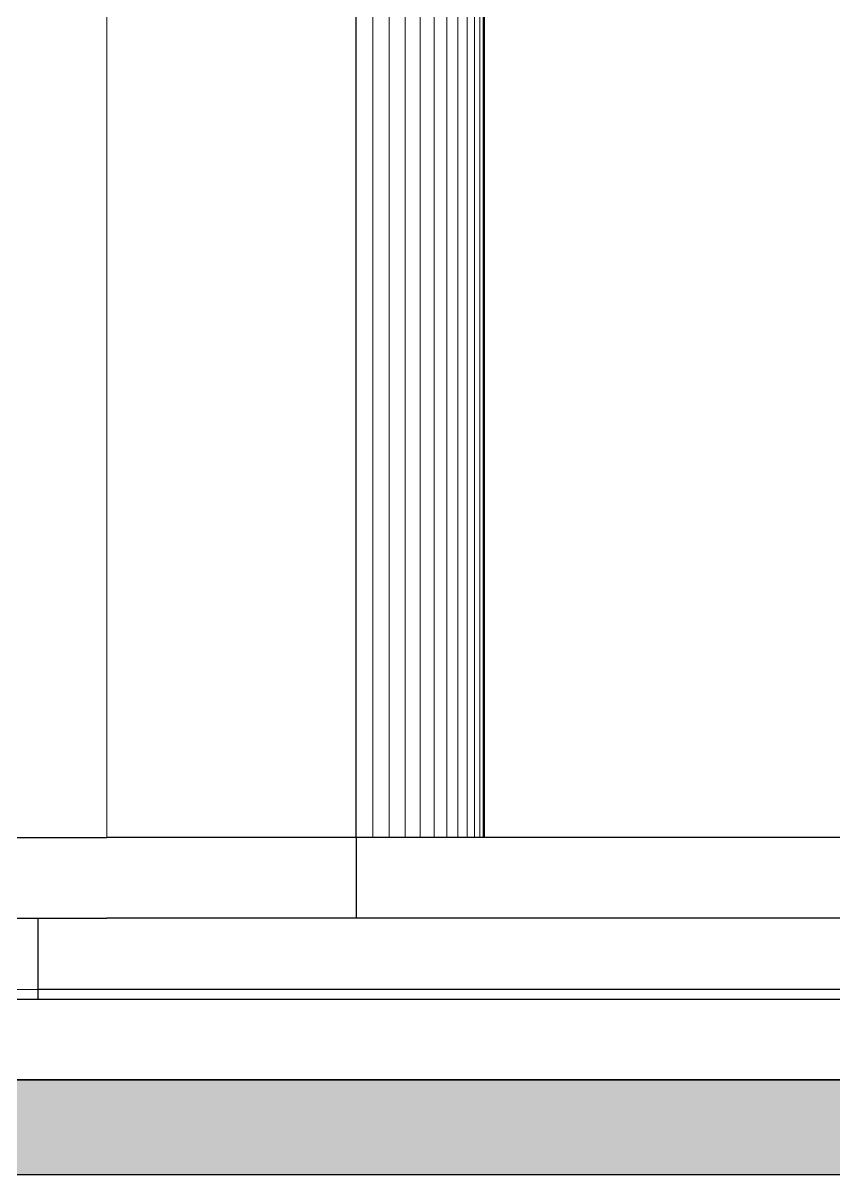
# Model space of a CAD drawing. Header units: metres. Extents: x 294 to 1101, y -498 to -355.
# Drawn here: x 493.584 to 495.289, y -471.67 to -469.248 of the extents above; entities that cross this region are included whole.
import ezdxf

# ---------------------------------------------------------------- set-up
doc = ezdxf.new("R2010")
doc.units = ezdxf.units.M
doc.linetypes.add('DASHDOT2', pattern=[0.5, 0.25, -0.125, 0, -0.125])
for name, color, linetype, lineweight in [('19-JARDINERIA', 80, 'Continuous', 0), ('roof', 16, 'DASHDOT2', 18), ('wall', 7, 'Continuous', 25)]:
    doc.layers.add(name, color=color, linetype=linetype, lineweight=lineweight)

msp = doc.modelspace()

# ---------------------------------------------------------------- hatches: boundary and pattern name
at = {"layer": 'wall'}
h = msp.add_hatch(color=256, dxfattribs=at)
h.dxf.hatch_style = 1
h.paths.add_polyline_path([(500.0686, -471.47), (500.0517, -471.47), (500.0217, -471.47), (499.9508, -471.47), (499.45, -471.47), (498.4315, -471.47), (498.179, -471.47), (497.2381, -471.47), (497.2332, -471.47), (493.2196, -471.47), (492.7923, -471.47), (492.5041, -471.47), (492.503, -471.47), (492.5019, -471.47), (492.5008, -471.47), (492.4997, -471.47), (492.4986, -471.47), (492.4976, -471.47), (492.4966, -471.47), (492.4956, -471.47), (492.4946, -471.47), (492.4937, -471.47), (492.4928, -471.47), (492.492, -471.47), (492.4912, -471.47), (492.4905, -471.47), (492.4898, -471.47), (492.4892, -471.47), (492.4886, -471.47), (492.4881, -471.47), (492.4877, -471.47), (492.4873, -471.47), (492.487, -471.47), (492.4868, -471.47), (492.4866, -471.47), (492.4865, -471.47), (492.4865, -471.47), (492.3648, -471.47), (492.3328, -471.47), (492.3063, -471.47), (492.3032, -471.47), (492.3, -471.47), (492.0318, -471.47), (489.8948, -471.47), (486.2948, -471.47), (484.7374, -471.47), (484.7374, -471.67), (500.0686, -471.67)])

# ---------------------------------------------------------------- linework, layer by layer
for p, q in [((494.2844, -470.96), (494.2844, -464.5075)), ((494.5542, -467.62), (494.5542, -470.96)), ((493.5023, -470.96), (493.7607, -470.96)), ((494.2844, -470.96), (493.7607, -470.96)), ((494.2844, -470.96), (494.2844, -471.11)), ((494.3196, -470.96), (494.2844, -470.96)), ((494.3542, -470.96), (494.3196, -470.96)), ((494.3877, -470.96), (494.3542, -470.96)), ((494.4193, -470.96), (494.3877, -470.96)), ((494.4486, -470.96), (494.4193, -470.96)), ((494.4752, -470.96), (494.4486, -470.96)), ((494.4984, -470.96), (494.4752, -470.96)), ((494.518, -470.96), (494.4984, -470.96)), ((494.5336, -470.96), (494.518, -470.96)), ((494.545, -470.96), (494.5336, -470.96)), ((494.5519, -470.96), (494.545, -470.96)), ((494.5542, -470.96), (494.5519, -470.96)), ((495.4381, -470.96), (494.5542, -470.96)), ((495.4381, -470.96), (494.5542, -470.96)), ((494.2844, -471.11), (494.2844, -471.13)), ((493.5023, -471.13), (493.616, -471.13)), ((493.616, -471.28), (493.616, -471.13)), ((493.616, -471.13), (493.7607, -471.13)), ((494.2844, -471.13), (493.7607, -471.13)), ((495.4381, -471.13), (494.2844, -471.13)), ((493.616, -471.3), (493.616, -471.28)), ((499.4852, -471.28), (493.616, -471.28)), ((491.5923, -471.3), (493.616, -471.3)), ((493.616, -471.3), (499.4852, -471.3)), ((506.3764, -471.47), (486.2948, -471.47)), ((506.3764, -471.47), (489.8948, -471.47)), ((500.0686, -471.47), (491.5923, -471.47)), ((492.7923, -471.47), (494.2398, -471.47)), ((493.2196, -471.47), (499.45, -471.47)), ((493.2923, -471.47), (493.7792, -471.47)), ((493.3196, -471.47), (499.35, -471.47)), ((493.4196, -471.47), (499.25, -471.47)), ((493.491, -471.47), (493.6998, -471.47)), ((493.5483, -471.47), (493.6459, -471.47)), ((493.5525, -471.47), (493.699, -471.47)), ((493.6459, -471.47), (493.7543, -471.47)), ((493.699, -471.47), (493.8538, -471.47)), ((493.6998, -471.47), (493.917, -471.47)), ((493.7197, -471.47), (493.7218, -471.47)), ((493.7218, -471.47), (493.7261, -471.47)), ((493.7261, -471.47), (493.7428, -471.47)), ((493.7428, -471.47), (493.7667, -471.47)), ((493.7543, -471.47), (493.8733, -471.47)), ((493.7667, -471.47), (493.7697, -471.47)), ((493.7697, -471.47), (493.8066, -471.47)), ((493.7792, -471.47), (493.7985, -471.47)), ((493.7797, -471.47), (493.7818, -471.47)), ((493.7818, -471.47), (493.786, -471.47)), ((493.786, -471.47), (493.8023, -471.47)), ((493.7985, -471.47), (493.8177, -471.47)), ((493.8023, -471.47), (493.8256, -471.47)), ((493.8066, -471.47), (493.8534, -471.47)), ((493.8097, -471.47), (493.8117, -471.47)), ((493.8117, -471.47), (493.8159, -471.47)), ((493.8159, -471.47), (493.832, -471.47)), ((493.8177, -471.47), (493.8368, -471.47)), ((493.8256, -471.47), (493.8285, -471.47)), ((493.8285, -471.47), (493.8646, -471.47)), ((493.832, -471.47), (493.8551, -471.47)), ((493.8368, -471.47), (493.8557, -471.47)), ((493.8534, -471.47), (493.8785, -471.47)), ((493.8538, -471.47), (493.9604, -471.47)), ((493.8551, -471.47), (493.858, -471.47)), ((493.8557, -471.47), (493.8742, -471.47)), ((493.858, -471.47), (493.8936, -471.47)), ((493.8646, -471.47), (493.9103, -471.47)), ((493.87, -471.47), (494.09, -471.47)), ((493.87, -471.47), (494.09, -471.47)), ((493.87, -471.47), (494.574, -471.47)), ((493.87, -471.47), (494.574, -471.47)), ((493.8733, -471.47), (494.0022, -471.47)), ((493.8742, -471.47), (493.8923, -471.47)), ((493.8785, -471.47), (493.9099, -471.47)), ((493.8923, -471.47), (493.91, -471.47)), ((493.8936, -471.47), (493.9388, -471.47)), ((493.9099, -471.47), (493.976, -471.47)), ((493.91, -471.47), (493.9271, -471.47)), ((493.9103, -471.47), (493.9349, -471.47)), ((493.917, -471.47), (494.1419, -471.47)), ((493.9271, -471.47), (493.9436, -471.47)), ((493.9349, -471.47), (493.9656, -471.47)), ((493.9388, -471.47), (493.9631, -471.47)), ((493.9436, -471.47), (493.9595, -471.47)), ((493.9457, -471.47), (493.9458, -471.47)), ((493.9458, -471.47), (493.9461, -471.47)), ((493.9461, -471.47), (493.9466, -471.47)), ((493.9466, -471.47), (493.9474, -471.47)), ((493.9474, -471.47), (493.9483, -471.47)), ((493.9483, -471.47), (493.9494, -471.47)), ((493.9494, -471.47), (493.9507, -471.47)), ((493.9507, -471.47), (493.9522, -471.47)), ((493.9522, -471.47), (493.9539, -471.47)), ((493.9539, -471.47), (493.9558, -471.47)), ((493.9558, -471.47), (493.9578, -471.47)), ((493.9578, -471.47), (493.96, -471.47)), ((493.9595, -471.47), (493.9604, -471.47)), ((493.9595, -471.47), (493.9745, -471.47)), ((493.96, -471.47), (493.9623, -471.47)), ((493.9604, -471.47), (495.8148, -471.47)), ((493.9604, -471.47), (494.0166, -471.47)), ((493.9623, -471.47), (493.9648, -471.47)), ((493.9631, -471.47), (493.9934, -471.47)), ((493.9648, -471.47), (493.9675, -471.47)), ((493.9656, -471.47), (494.0301, -471.47)), ((493.9675, -471.47), (493.9702, -471.47)), ((493.9702, -471.47), (493.9731, -471.47)), ((493.9731, -471.47), (493.976, -471.47)), ((493.9745, -471.47), (493.9888, -471.47)), ((493.976, -471.47), (493.9791, -471.47)), ((493.976, -471.47), (494.0513, -471.47)), ((493.9791, -471.47), (493.9822, -471.47)), ((493.9822, -471.47), (493.9854, -471.47)), ((493.9854, -471.47), (493.9886, -471.47)), ((493.9886, -471.47), (493.9919, -471.47)), ((493.9888, -471.47), (494.0022, -471.47)), ((493.9919, -471.47), (493.9952, -471.47)), ((493.9934, -471.47), (494.0572, -471.47)), ((493.9952, -471.47), (493.9985, -471.47)), ((493.9985, -471.47), (494.5124, -471.47)), ((493.9985, -471.47), (494.5124, -471.47)), ((494.0022, -471.47), (494.1321, -471.47)), ((494.0166, -471.47), (494.1868, -471.47)), ((494.0301, -471.47), (494.1037, -471.47)), ((494.0572, -471.47), (494.1299, -471.47)), ((494.09, -471.47), (494.574, -471.47)), ((494.09, -471.47), (494.574, -471.47)), ((494.1016, -471.47), (494.1017, -471.47)), ((494.1016, -471.47), (494.1017, -471.47)), ((494.1017, -471.47), (494.1018, -471.47)), ((494.1017, -471.47), (494.1018, -471.47)), ((494.1018, -471.47), (494.1021, -471.47)), ((494.1018, -471.47), (494.1021, -471.47)), ((494.1021, -471.47), (494.1025, -471.47)), ((494.1021, -471.47), (494.1025, -471.47)), ((494.1025, -471.47), (494.1031, -471.47)), ((494.1025, -471.47), (494.1031, -471.47)), ((494.1031, -471.47), (494.1037, -471.47)), ((494.1031, -471.47), (494.1037, -471.47)), ((494.1037, -471.47), (494.1045, -471.47)), ((494.1037, -471.47), (494.1045, -471.47)), ((494.1045, -471.47), (494.1053, -471.47)), ((494.1045, -471.47), (494.1053, -471.47)), ((494.1053, -471.47), (494.1063, -471.47)), ((494.1053, -471.47), (494.1063, -471.47)), ((494.1063, -471.47), (494.1074, -471.47)), ((494.1063, -471.47), (494.1074, -471.47)), ((494.1074, -471.47), (494.1086, -471.47)), ((494.1074, -471.47), (494.1086, -471.47)), ((494.1086, -471.47), (494.1098, -471.47)), ((494.1086, -471.47), (494.1098, -471.47)), ((494.1098, -471.47), (494.1112, -471.47)), ((494.1098, -471.47), (494.1112, -471.47)), ((494.1112, -471.47), (494.1126, -471.47)), ((494.1112, -471.47), (494.1126, -471.47)), ((494.1126, -471.47), (494.5689, -471.47)), ((494.1126, -471.47), (494.5689, -471.47)), ((494.1321, -471.47), (494.2699, -471.47)), ((494.1419, -471.47), (494.5473, -471.47)), ((494.1868, -471.47), (494.3639, -471.47)), ((494.2306, -471.47), (494.2306, -471.47)), ((494.2306, -471.47), (494.2308, -471.47)), ((494.2306, -471.47), (494.2306, -471.47)), ((494.2306, -471.47), (494.2308, -471.47)), ((494.2308, -471.47), (494.2311, -471.47)), ((494.2308, -471.47), (494.2311, -471.47)), ((494.2311, -471.47), (494.2315, -471.47)), ((494.2311, -471.47), (494.2315, -471.47)), ((494.2315, -471.47), (494.232, -471.47)), ((494.2315, -471.47), (494.232, -471.47)), ((494.232, -471.47), (494.2327, -471.47)), ((494.232, -471.47), (494.2327, -471.47)), ((494.2327, -471.47), (494.2334, -471.47)), ((494.2327, -471.47), (494.2334, -471.47)), ((494.2334, -471.47), (494.2343, -471.47)), ((494.2334, -471.47), (494.2343, -471.47)), ((494.2343, -471.47), (494.2353, -471.47)), ((494.2343, -471.47), (494.2353, -471.47)), ((494.2353, -471.47), (494.2363, -471.47)), ((494.2353, -471.47), (494.2363, -471.47)), ((494.2363, -471.47), (494.2375, -471.47)), ((494.2363, -471.47), (494.2375, -471.47)), ((494.2375, -471.47), (494.2388, -471.47)), ((494.2375, -471.47), (494.2388, -471.47)), ((494.2378, -471.47), (494.5414, -471.47)), ((494.2378, -471.47), (494.5414, -471.47)), ((494.2388, -471.47), (494.2401, -471.47)), ((494.2388, -471.47), (494.2401, -471.47)), ((494.2398, -471.47), (494.4856, -471.47)), ((494.2401, -471.47), (494.2416, -471.47)), ((494.2401, -471.47), (494.2416, -471.47)), ((494.2699, -471.47), (494.4152, -471.47)), ((494.2907, -471.47), (494.4463, -471.47)), ((494.2907, -471.47), (494.5272, -471.47)), ((494.2907, -471.47), (494.4463, -471.47)), ((494.2907, -471.47), (494.5272, -471.47)), ((494.3218, -471.47), (494.5583, -471.47)), ((494.3218, -471.47), (494.5583, -471.47)), ((494.3226, -471.47), (494.3228, -471.47)), ((494.3226, -471.47), (494.3228, -471.47)), ((494.3228, -471.47), (494.3232, -471.47)), ((494.3228, -471.47), (494.3232, -471.47)), ((494.3232, -471.47), (494.3238, -471.47)), ((494.3232, -471.47), (494.3238, -471.47)), ((494.3238, -471.47), (494.3246, -471.47)), ((494.3238, -471.47), (494.3246, -471.47)), ((494.3246, -471.47), (494.3257, -471.47)), ((494.3246, -471.47), (494.3257, -471.47)), ((494.3257, -471.47), (494.3269, -471.47)), ((494.3257, -471.47), (494.3269, -471.47)), ((494.3269, -471.47), (494.3283, -471.47)), ((494.3269, -471.47), (494.3283, -471.47)), ((494.3277, -471.47), (494.3293, -471.47)), ((494.3283, -471.47), (494.3299, -471.47)), ((494.3283, -471.47), (494.3299, -471.47)), ((494.3293, -471.47), (494.3326, -471.47)), ((494.3299, -471.47), (494.3317, -471.47)), ((494.3299, -471.47), (494.3317, -471.47)), ((494.3317, -471.47), (494.3336, -471.47)), ((494.3317, -471.47), (494.3336, -471.47)), ((494.3326, -471.47), (494.3455, -471.47)), ((494.3336, -471.47), (494.3357, -471.47)), ((494.3336, -471.47), (494.3357, -471.47)), ((494.3357, -471.47), (494.338, -471.47)), ((494.3357, -471.47), (494.338, -471.47)), ((494.338, -471.47), (494.7014, -471.47)), ((494.338, -471.47), (494.7014, -471.47)), ((494.3455, -471.47), (494.3638, -471.47)), ((494.3638, -471.47), (494.3661, -471.47)), ((494.3639, -471.47), (494.5473, -471.47)), ((494.3661, -471.47), (494.3944, -471.47)), ((494.3841, -471.47), (494.6205, -471.47)), ((494.3841, -471.47), (494.6205, -471.47)), ((494.3944, -471.47), (494.4303, -471.47)), ((494.4027, -471.47), (494.4836, -471.47)), ((494.4027, -471.47), (494.4836, -471.47)), ((494.4152, -471.47), (494.5673, -471.47)), ((494.4303, -471.47), (494.4496, -471.47)), ((494.4472, -471.47), (494.5613, -471.47)), ((494.4496, -471.47), (494.4737, -471.47)), ((494.4737, -471.47), (494.5244, -471.47)), ((494.4807, -471.47), (494.5048, -471.47)), ((494.4836, -471.47), (494.8259, -471.47)), ((494.4836, -471.47), (494.8259, -471.47)), ((494.486, -471.47), (494.4862, -471.47)), ((494.486, -471.47), (494.4862, -471.47)), ((494.4862, -471.47), (494.4868, -471.47)), ((494.4862, -471.47), (494.4868, -471.47)), ((494.4868, -471.47), (494.4879, -471.47)), ((494.4868, -471.47), (494.4879, -471.47)), ((494.4879, -471.47), (494.4893, -471.47)), ((494.4879, -471.47), (494.4893, -471.47)), ((494.4893, -471.47), (494.4911, -471.47)), ((494.4893, -471.47), (494.4911, -471.47)), ((494.4911, -471.47), (494.4932, -471.47)), ((494.4911, -471.47), (494.4932, -471.47)), ((494.4932, -471.47), (494.4958, -471.47)), ((494.4932, -471.47), (494.4958, -471.47)), ((494.4958, -471.47), (494.4987, -471.47)), ((494.4958, -471.47), (494.4987, -471.47)), ((494.4987, -471.47), (494.502, -471.47)), ((494.4987, -471.47), (494.502, -471.47)), ((494.502, -471.47), (494.5056, -471.47)), ((494.502, -471.47), (494.5056, -471.47)), ((494.5048, -471.47), (494.5277, -471.47)), ((494.5056, -471.47), (494.5095, -471.47)), ((494.5056, -471.47), (494.5095, -471.47)), ((494.5095, -471.47), (494.5137, -471.47)), ((494.5095, -471.47), (494.5137, -471.47)), ((494.5124, -471.47), (494.5135, -471.47)), ((494.5135, -471.47), (494.5146, -471.47)), ((494.5137, -471.47), (494.5182, -471.47)), ((494.5137, -471.47), (494.5182, -471.47)), ((494.5146, -471.47), (494.5157, -471.47)), ((494.5147, -471.47), (494.7139, -471.47)), ((494.5147, -471.47), (494.7139, -471.47)), ((494.5157, -471.47), (494.5168, -471.47)), ((494.5168, -471.47), (494.5179, -471.47)), ((494.5179, -471.47), (494.5189, -471.47)), ((494.5182, -471.47), (494.5229, -471.47)), ((494.5182, -471.47), (494.5229, -471.47)), ((494.5189, -471.47), (494.5199, -471.47)), ((494.5199, -471.47), (494.5209, -471.47)), ((494.5209, -471.47), (494.5219, -471.47)), ((494.5219, -471.47), (494.5228, -471.47)), ((494.5228, -471.47), (494.5237, -471.47)), ((494.5229, -471.47), (494.5279, -471.47)), ((494.5229, -471.47), (494.5279, -471.47)), ((494.5237, -471.47), (494.5245, -471.47)), ((494.5244, -471.47), (494.5613, -471.47)), ((494.5245, -471.47), (494.5253, -471.47)), ((494.5253, -471.47), (494.526, -471.47)), ((494.526, -471.47), (494.5267, -471.47)), ((494.5267, -471.47), (494.5273, -471.47)), ((494.5273, -471.47), (494.5279, -471.47)), ((494.5277, -471.47), (494.5494, -471.47)), ((494.5279, -471.47), (494.5331, -471.47)), ((494.5279, -471.47), (494.5284, -471.47)), ((494.5279, -471.47), (494.5331, -471.47)), ((494.5284, -471.47), (494.5288, -471.47)), ((494.5288, -471.47), (494.5292, -471.47)), ((494.5292, -471.47), (494.5295, -471.47)), ((494.5295, -471.47), (494.5297, -471.47)), ((494.5297, -471.47), (494.5299, -471.47)), ((494.5299, -471.47), (494.53, -471.47)), ((494.53, -471.47), (494.5301, -471.47)), ((494.53, -471.47), (494.53, -471.47)), ((494.5301, -471.47), (494.5304, -471.47)), ((494.5304, -471.47), (494.5308, -471.47)), ((494.5308, -471.47), (494.5315, -471.47)), ((494.5315, -471.47), (494.5323, -471.47)), ((494.5323, -471.47), (494.5332, -471.47)), ((494.5331, -471.47), (494.5384, -471.47)), ((494.5331, -471.47), (494.5384, -471.47)), ((494.5332, -471.47), (494.5344, -471.47)), ((494.5344, -471.47), (494.5357, -471.47)), ((494.5357, -471.47), (494.5371, -471.47)), ((494.5371, -471.47), (494.5387, -471.47)), ((494.5384, -471.47), (494.544, -471.47)), ((494.5384, -471.47), (494.544, -471.47)), ((494.5387, -471.47), (494.5405, -471.47)), ((494.5405, -471.47), (494.5423, -471.47)), ((494.5423, -471.47), (494.5444, -471.47)), ((494.544, -471.47), (494.5496, -471.47)), ((494.544, -471.47), (494.5496, -471.47)), ((494.5444, -471.47), (494.5465, -471.47)), ((494.5465, -471.47), (494.5487, -471.47)), ((494.5473, -471.47), (494.7309, -471.47)), ((494.5487, -471.47), (494.5511, -471.47)), ((494.5494, -471.47), (494.5697, -471.47)), ((494.5496, -471.47), (494.5554, -471.47)), ((494.5496, -471.47), (494.5554, -471.47)), ((494.5511, -471.47), (494.5535, -471.47)), ((494.5535, -471.47), (494.556, -471.47)), ((494.5554, -471.47), (494.5613, -471.47)), ((494.5554, -471.47), (494.5613, -471.47)), ((494.556, -471.47), (494.5586, -471.47)), ((494.5586, -471.47), (494.5613, -471.47)), ((494.5613, -471.47), (494.5672, -471.47)), ((494.5613, -471.47), (494.5624, -471.47)), ((494.5613, -471.47), (494.5672, -471.47)), ((494.5613, -471.47), (494.5822, -471.47)), ((494.5613, -471.47), (494.5649, -471.47)), ((494.5624, -471.47), (494.5634, -471.47)), ((494.5634, -471.47), (494.5644, -471.47)), ((494.5644, -471.47), (494.5654, -471.47)), ((494.5654, -471.47), (494.5664, -471.47)), ((494.5664, -471.47), (494.5673, -471.47)), ((494.5672, -471.47), (494.5732, -471.47)), ((494.5672, -471.47), (494.5732, -471.47)), ((494.5673, -471.47), (494.5682, -471.47)), ((494.5673, -471.47), (494.7258, -471.47)), ((494.5682, -471.47), (494.569, -471.47)), ((494.5689, -471.47), (494.5704, -471.47)), ((494.5689, -471.47), (494.5704, -471.47)), ((494.569, -471.47), (494.5698, -471.47)), ((494.5697, -471.47), (494.5885, -471.47)), ((494.5698, -471.47), (494.5705, -471.47)), ((494.5704, -471.47), (494.572, -471.47)), ((494.5704, -471.47), (494.572, -471.47)), ((494.5705, -471.47), (494.5711, -471.47)), ((494.5711, -471.47), (494.5717, -471.47)), ((494.5717, -471.47), (494.5723, -471.47)), ((494.572, -471.47), (494.5737, -471.47)), ((494.572, -471.47), (494.5735, -471.47)), ((494.572, -471.47), (494.5737, -471.47)), ((494.572, -471.47), (494.5735, -471.47)), ((494.5723, -471.47), (494.5727, -471.47)), ((494.5727, -471.47), (494.5731, -471.47)), ((494.5731, -471.47), (494.5734, -471.47)), ((494.5732, -471.47), (494.574, -471.47)), ((494.5732, -471.47), (494.574, -471.47)), ((494.5732, -471.47), (494.574, -471.47)), ((494.5732, -471.47), (494.574, -471.47)), ((494.5734, -471.47), (494.5737, -471.47)), ((494.5735, -471.47), (494.5751, -471.47)), ((494.5735, -471.47), (494.5751, -471.47)), ((494.5737, -471.47), (494.5739, -471.47)), ((494.5737, -471.47), (494.5754, -471.47)), ((494.5737, -471.47), (494.5754, -471.47)), ((494.5739, -471.47), (494.574, -471.47)), ((494.574, -471.47), (494.574, -471.47)), ((494.5751, -471.47), (494.5767, -471.47)), ((494.5751, -471.47), (494.5767, -471.47)), ((494.5754, -471.47), (494.5771, -471.47)), ((494.5754, -471.47), (494.5771, -471.47)), ((494.5767, -471.47), (494.5785, -471.47)), ((494.5767, -471.47), (494.5785, -471.47)), ((494.5771, -471.47), (494.579, -471.47)), ((494.5771, -471.47), (494.579, -471.47)), ((494.5785, -471.47), (494.5802, -471.47)), ((494.5785, -471.47), (494.5802, -471.47)), ((494.579, -471.47), (494.5808, -471.47)), ((494.579, -471.47), (494.5808, -471.47)), ((494.5802, -471.47), (494.582, -471.47)), ((494.5802, -471.47), (494.582, -471.47)), ((494.5808, -471.47), (494.5827, -471.47)), ((494.5808, -471.47), (494.5827, -471.47)), ((494.582, -471.47), (494.5839, -471.47)), ((494.582, -471.47), (494.5839, -471.47)), ((494.5822, -471.47), (494.6851, -471.47)), ((494.5827, -471.47), (494.5846, -471.47)), ((494.5827, -471.47), (494.5846, -471.47)), ((494.5839, -471.47), (494.5858, -471.47)), ((494.5839, -471.47), (494.5858, -471.47)), ((494.5846, -471.47), (494.5865, -471.47)), ((494.5846, -471.47), (494.5865, -471.47)), ((494.5848, -471.47), (494.9388, -471.47)), ((494.5848, -471.47), (494.9388, -471.47)), ((494.5858, -471.47), (494.5877, -471.47)), ((494.5858, -471.47), (494.5877, -471.47)), ((494.5865, -471.47), (494.5885, -471.47)), ((494.5865, -471.47), (494.5885, -471.47)), ((494.5877, -471.47), (494.5896, -471.47)), ((494.5877, -471.47), (494.5896, -471.47)), ((494.5885, -471.47), (494.6058, -471.47)), ((494.5885, -471.47), (494.5904, -471.47)), ((494.5885, -471.47), (494.5904, -471.47)), ((494.5896, -471.47), (494.5915, -471.47)), ((494.5896, -471.47), (494.5915, -471.47)), ((494.5904, -471.47), (494.5923, -471.47)), ((494.5904, -471.47), (494.5923, -471.47)), ((494.5915, -471.47), (494.5935, -471.47)), ((494.5915, -471.47), (494.5935, -471.47)), ((494.5923, -471.47), (494.5942, -471.47)), ((494.5923, -471.47), (494.5942, -471.47)), ((494.5935, -471.47), (494.5954, -471.47)), ((494.5935, -471.47), (494.5954, -471.47)), ((494.5942, -471.47), (494.5961, -471.47)), ((494.5942, -471.47), (494.5961, -471.47)), ((494.5954, -471.47), (494.5973, -471.47)), ((494.5954, -471.47), (494.5973, -471.47)), ((494.5961, -471.47), (494.598, -471.47)), ((494.5961, -471.47), (494.598, -471.47)), ((494.5973, -471.47), (494.5992, -471.47)), ((494.5973, -471.47), (494.5992, -471.47)), ((494.598, -471.47), (494.5998, -471.47)), ((494.598, -471.47), (494.5998, -471.47)), ((494.5992, -471.47), (494.6011, -471.47)), ((494.5992, -471.47), (494.6011, -471.47)), ((494.5998, -471.47), (494.6016, -471.47)), ((494.5998, -471.47), (494.6016, -471.47)), ((494.6011, -471.47), (494.6029, -471.47)), ((494.6011, -471.47), (494.6029, -471.47)), ((494.6016, -471.47), (494.6033, -471.47)), ((494.6016, -471.47), (494.6033, -471.47)), ((494.6029, -471.47), (494.6047, -471.47)), ((494.6029, -471.47), (494.6047, -471.47)), ((494.6033, -471.47), (494.605, -471.47)), ((494.6033, -471.47), (494.605, -471.47)), ((494.6047, -471.47), (494.6064, -471.47)), ((494.6047, -471.47), (494.6064, -471.47)), ((494.605, -471.47), (494.6066, -471.47)), ((494.605, -471.47), (494.6066, -471.47)), ((494.6058, -471.47), (494.6216, -471.47)), ((494.6064, -471.47), (494.6081, -471.47)), ((494.6064, -471.47), (494.6081, -471.47)), ((494.6066, -471.47), (494.6082, -471.47)), ((494.6066, -471.47), (494.6082, -471.47)), ((494.6081, -471.47), (494.6097, -471.47)), ((494.6081, -471.47), (494.6097, -471.47)), ((494.6082, -471.47), (494.6096, -471.47)), ((494.6082, -471.47), (494.6096, -471.47)), ((494.6096, -471.47), (494.611, -471.47)), ((494.6096, -471.47), (494.611, -471.47)), ((494.6097, -471.47), (494.6112, -471.47)), ((494.6097, -471.47), (494.6112, -471.47)), ((494.611, -471.47), (494.6123, -471.47)), ((494.611, -471.47), (494.6123, -471.47)), ((494.6112, -471.47), (494.6127, -471.47)), ((494.6112, -471.47), (494.6127, -471.47)), ((494.6123, -471.47), (494.9688, -471.47)), ((494.6123, -471.47), (494.9688, -471.47)), ((494.6127, -471.47), (494.6141, -471.47)), ((494.6127, -471.47), (494.6141, -471.47)), ((494.6141, -471.47), (494.6154, -471.47)), ((494.6141, -471.47), (494.6154, -471.47)), ((494.6216, -471.47), (494.6357, -471.47)), ((494.6357, -471.47), (494.6481, -471.47)), ((494.6481, -471.47), (494.9193, -471.47)), ((494.6827, -471.47), (494.702, -471.47)), ((494.6827, -471.47), (494.702, -471.47)), ((494.702, -471.47), (494.7064, -471.47)), ((494.702, -471.47), (494.7064, -471.47)), ((494.7064, -471.47), (494.711, -471.47)), ((494.7064, -471.47), (494.711, -471.47)), ((494.711, -471.47), (494.7159, -471.47)), ((494.711, -471.47), (494.7159, -471.47)), ((494.7159, -471.47), (494.7209, -471.47)), ((494.7159, -471.47), (494.7209, -471.47)), ((494.7209, -471.47), (494.7262, -471.47)), ((494.7209, -471.47), (494.7262, -471.47)), ((494.7262, -471.47), (494.7317, -471.47)), ((494.7262, -471.47), (494.7317, -471.47)), ((494.7263, -471.47), (494.7331, -471.47)), ((494.7263, -471.47), (494.7331, -471.47)), ((494.7309, -471.47), (494.9193, -471.47)), ((494.7317, -471.47), (494.7373, -471.47)), ((494.7317, -471.47), (494.7373, -471.47)), ((494.7331, -471.47), (494.7352, -471.47)), ((494.7331, -471.47), (494.7352, -471.47)), ((494.7349, -471.47), (494.763, -471.47)), ((494.7352, -471.47), (494.7373, -471.47)), ((494.7352, -471.47), (494.7373, -471.47)), ((494.7373, -471.47), (494.7396, -471.47)), ((494.7373, -471.47), (494.743, -471.47)), ((494.7373, -471.47), (494.7396, -471.47)), ((494.7373, -471.47), (494.743, -471.47)), ((494.7396, -471.47), (494.742, -471.47)), ((494.7396, -471.47), (494.742, -471.47)), ((494.742, -471.47), (494.7444, -471.47)), ((494.742, -471.47), (494.7444, -471.47)), ((494.743, -471.47), (494.7488, -471.47)), ((494.743, -471.47), (494.7488, -471.47)), ((494.7444, -471.47), (494.7469, -471.47)), ((494.7444, -471.47), (494.7469, -471.47)), ((494.7469, -471.47), (494.7495, -471.47)), ((494.7469, -471.47), (494.7495, -471.47)), ((494.7488, -471.47), (494.7547, -471.47)), ((494.7488, -471.47), (494.7547, -471.47)), ((494.7495, -471.47), (494.7522, -471.47)), ((494.7495, -471.47), (494.7522, -471.47)), ((494.7522, -471.47), (494.7549, -471.47)), ((494.7522, -471.47), (494.7549, -471.47)), ((494.7547, -471.47), (494.7607, -471.47)), ((494.7547, -471.47), (494.7607, -471.47)), ((494.7549, -471.47), (494.7576, -471.47)), ((494.7549, -471.47), (494.7576, -471.47)), ((494.7576, -471.47), (494.7604, -471.47)), ((494.7576, -471.47), (494.7604, -471.47)), ((494.7604, -471.47), (494.7632, -471.47)), ((494.7604, -471.47), (494.7632, -471.47)), ((494.7607, -471.47), (494.7666, -471.47)), ((494.7607, -471.47), (494.7666, -471.47)), ((494.763, -471.47), (494.7973, -471.47)), ((494.7632, -471.47), (494.766, -471.47)), ((494.7632, -471.47), (494.766, -471.47)), ((494.7636, -471.47), (494.9192, -471.47)), ((494.7636, -471.47), (494.9192, -471.47)), ((494.766, -471.47), (494.7688, -471.47)), ((494.766, -471.47), (494.7688, -471.47)), ((494.7666, -471.47), (494.7725, -471.47)), ((494.7666, -471.47), (494.7725, -471.47)), ((494.7688, -471.47), (494.7715, -471.47)), ((494.7688, -471.47), (494.7715, -471.47)), ((494.7715, -471.47), (494.7742, -471.47)), ((494.7715, -471.47), (494.7742, -471.47)), ((494.7725, -471.47), (494.7784, -471.47)), ((494.7725, -471.47), (494.7784, -471.47)), ((494.7742, -471.47), (494.7769, -471.47)), ((494.7742, -471.47), (494.7769, -471.47)), ((494.7769, -471.47), (494.7795, -471.47)), ((494.7769, -471.47), (494.7795, -471.47)), ((494.7784, -471.47), (494.7843, -471.47)), ((494.7784, -471.47), (494.7843, -471.47)), ((494.7795, -471.47), (494.7821, -471.47)), ((494.7795, -471.47), (494.7821, -471.47)), ((494.7821, -471.47), (494.7846, -471.47)), ((494.7821, -471.47), (494.7846, -471.47)), ((494.7843, -471.47), (494.79, -471.47)), ((494.7843, -471.47), (494.79, -471.47)), ((494.79, -471.47), (494.7956, -471.47)), ((494.79, -471.47), (494.7956, -471.47)), ((494.7941, -471.47), (494.7948, -471.47)), ((494.7941, -471.47), (494.7948, -471.47)), ((494.7956, -471.47), (494.8011, -471.47)), ((494.7956, -471.47), (494.8011, -471.47)), ((494.7973, -471.47), (494.8376, -471.47)), ((494.8011, -471.47), (494.8063, -471.47)), ((494.8011, -471.47), (494.8063, -471.47)), ((494.8055, -471.47), (495.025, -471.47)), ((494.8055, -471.47), (495.025, -471.47)), ((494.8063, -471.47), (494.8114, -471.47)), ((494.8063, -471.47), (494.8114, -471.47)), ((494.8114, -471.47), (494.8163, -471.47)), ((494.8114, -471.47), (494.8163, -471.47)), ((494.8163, -471.47), (494.8209, -471.47)), ((494.8163, -471.47), (494.8209, -471.47)), ((494.8171, -471.47), (494.8234, -471.47)), ((494.8171, -471.47), (494.8234, -471.47)), ((494.8209, -471.47), (494.8252, -471.47)), ((494.8209, -471.47), (494.8252, -471.47)), ((494.8234, -471.47), (494.8258, -471.47)), ((494.8234, -471.47), (494.8258, -471.47)), ((494.8252, -471.47), (494.8259, -471.47)), ((494.8252, -471.47), (494.8259, -471.47)), ((494.8258, -471.47), (494.8283, -471.47)), ((494.8258, -471.47), (494.8283, -471.47)), ((494.8283, -471.47), (494.831, -471.47)), ((494.8283, -471.47), (494.831, -471.47)), ((494.831, -471.47), (494.8338, -471.47)), ((494.831, -471.47), (494.8338, -471.47)), ((494.8338, -471.47), (494.8367, -471.47)), ((494.8338, -471.47), (494.8367, -471.47)), ((494.8367, -471.47), (494.8397, -471.47)), ((494.8367, -471.47), (494.8397, -471.47)), ((494.8376, -471.47), (494.8838, -471.47)), ((494.8397, -471.47), (494.8428, -471.47)), ((494.8397, -471.47), (494.8428, -471.47)), ((494.8428, -471.47), (494.846, -471.47)), ((494.8428, -471.47), (494.846, -471.47)), ((494.8433, -471.47), (494.8509, -471.47)), ((494.846, -471.47), (494.8492, -471.47)), ((494.846, -471.47), (494.8492, -471.47)), ((494.8492, -471.47), (494.8524, -471.47)), ((494.8492, -471.47), (494.8524, -471.47)), ((494.8509, -471.47), (494.8574, -471.47)), ((494.8524, -471.47), (494.8557, -471.47)), ((494.8524, -471.47), (494.8557, -471.47)), ((494.8557, -471.47), (494.859, -471.47)), ((494.8557, -471.47), (494.859, -471.47)), ((494.8574, -471.47), (494.8627, -471.47)), ((494.859, -471.47), (494.8624, -471.47)), ((494.859, -471.47), (494.8624, -471.47)), ((494.8624, -471.47), (494.8657, -471.47)), ((494.8624, -471.47), (494.8657, -471.47)), ((494.8627, -471.47), (494.8668, -471.47)), ((494.8657, -471.47), (494.869, -471.47)), ((494.8657, -471.47), (494.869, -471.47)), ((494.8668, -471.47), (494.8697, -471.47)), ((494.869, -471.47), (494.8722, -471.47)), ((494.869, -471.47), (494.8722, -471.47)), ((494.8697, -471.47), (494.8714, -471.47)), ((494.8714, -471.47), (494.8719, -471.47)), ((494.8722, -471.47), (494.8754, -471.47)), ((494.8722, -471.47), (494.8754, -471.47)), ((494.8754, -471.47), (494.8786, -471.47)), ((494.8754, -471.47), (494.8786, -471.47)), ((494.8786, -471.47), (494.8817, -471.47)), ((494.8786, -471.47), (494.8817, -471.47)), ((494.8817, -471.47), (494.8847, -471.47)), ((494.8817, -471.47), (494.8847, -471.47)), ((494.8819, -471.47), (495.2241, -471.47)), ((494.8819, -471.47), (495.2241, -471.47)), ((494.8838, -471.47), (494.9356, -471.47)), ((494.8847, -471.47), (494.8876, -471.47)), ((494.8847, -471.47), (494.8876, -471.47)), ((494.8876, -471.47), (494.8904, -471.47)), ((494.8876, -471.47), (494.8904, -471.47)), ((494.8904, -471.47), (494.8931, -471.47)), ((494.8904, -471.47), (494.8931, -471.47)), ((494.8931, -471.47), (494.8956, -471.47)), ((494.8931, -471.47), (494.8956, -471.47)), ((494.8956, -471.47), (494.898, -471.47)), ((494.8956, -471.47), (494.898, -471.47)), ((494.898, -471.47), (495.2614, -471.47)), ((494.898, -471.47), (495.2614, -471.47)), ((494.9193, -471.47), (495.1462, -471.47)), ((494.9356, -471.47), (494.993, -471.47)), ((494.9376, -471.47), (494.9389, -471.47)), ((494.9389, -471.47), (494.9403, -471.47)), ((494.9403, -471.47), (494.9487, -471.47)), ((494.9487, -471.47), (494.9626, -471.47)), ((494.9626, -471.47), (494.9628, -471.47)), ((494.9628, -471.47), (494.9824, -471.47)), ((494.9677, -471.47), (494.9688, -471.47)), ((494.9688, -471.47), (494.9694, -471.47)), ((494.9688, -471.47), (494.9699, -471.47)), ((494.9688, -471.47), (494.9699, -471.47)), ((494.9694, -471.47), (494.977, -471.47)), ((494.9699, -471.47), (494.971, -471.47)), ((494.9699, -471.47), (494.971, -471.47)), ((494.971, -471.47), (494.972, -471.47)), ((494.971, -471.47), (494.972, -471.47)), ((494.972, -471.47), (494.9729, -471.47)), ((494.972, -471.47), (494.9729, -471.47)), ((494.9729, -471.47), (494.9737, -471.47)), ((494.9729, -471.47), (494.9737, -471.47)), ((494.9737, -471.47), (494.9744, -471.47)), ((494.9737, -471.47), (494.9744, -471.47)), ((494.9744, -471.47), (494.9749, -471.47)), ((494.9744, -471.47), (494.9749, -471.47)), ((494.9749, -471.47), (494.9754, -471.47)), ((494.9749, -471.47), (494.9754, -471.47)), ((494.9754, -471.47), (494.9757, -471.47)), ((494.9754, -471.47), (494.9757, -471.47)), ((494.9757, -471.47), (494.9759, -471.47)), ((494.9757, -471.47), (494.9759, -471.47)), ((494.9759, -471.47), (494.976, -471.47)), ((494.9759, -471.47), (494.976, -471.47)), ((494.977, -471.47), (494.9903, -471.47)), ((494.9824, -471.47), (495.0076, -471.47)), ((494.9903, -471.47), (494.9922, -471.47)), ((494.9922, -471.47), (495.0094, -471.47)), ((494.993, -471.47), (495.0556, -471.47)), ((495.0076, -471.47), (495.0226, -471.47)), ((495.0094, -471.47), (495.0341, -471.47)), ((495.0226, -471.47), (495.0381, -471.47)), ((495.0276, -471.47), (495.0282, -471.47)), ((495.0282, -471.47), (495.0298, -471.47)), ((495.0282, -471.47), (495.0298, -471.47)), ((495.0298, -471.47), (495.0324, -471.47)), ((495.0298, -471.47), (495.0309, -471.47)), ((495.0309, -471.47), (495.0324, -471.47)), ((495.0324, -471.47), (495.0365, -471.47)), ((495.0324, -471.47), (495.0333, -471.47)), ((495.0333, -471.47), (495.0365, -471.47)), ((495.0341, -471.47), (495.0508, -471.47)), ((495.0365, -471.47), (495.0418, -471.47)), ((495.0365, -471.47), (495.0392, -471.47)), ((495.0381, -471.47), (495.0739, -471.47)), ((495.0392, -471.47), (495.0418, -471.47)), ((495.0418, -471.47), (495.0437, -471.47)), ((495.0418, -471.47), (495.0484, -471.47)), ((495.0437, -471.47), (495.0484, -471.47)), ((495.0484, -471.47), (495.0564, -471.47)), ((495.0484, -471.47), (495.0527, -471.47)), ((495.0508, -471.47), (495.0644, -471.47)), ((495.0527, -471.47), (495.0564, -471.47)), ((495.0556, -471.47), (495.1232, -471.47)), ((495.0564, -471.47), (495.0594, -471.47)), ((495.0564, -471.47), (495.0654, -471.47)), ((495.0594, -471.47), (495.0654, -471.47)), ((495.0644, -471.47), (495.1001, -471.47)), ((495.0654, -471.47), (495.0761, -471.47)), ((495.0654, -471.47), (495.0711, -471.47)), ((495.0711, -471.47), (495.0761, -471.47)), ((495.0739, -471.47), (495.1149, -471.47)), ((495.0761, -471.47), (495.0804, -471.47)), ((495.0761, -471.47), (495.0876, -471.47)), ((495.0804, -471.47), (495.0876, -471.47)), ((495.0876, -471.47), (495.1009, -471.47)), ((495.0876, -471.47), (495.0945, -471.47)), ((495.0945, -471.47), (495.1009, -471.47)), ((495.1001, -471.47), (495.1411, -471.47)), ((495.1009, -471.47), (495.1065, -471.47)), ((495.1009, -471.47), (495.1228, -471.47)), ((495.1092, -471.47), (495.1093, -471.47)), ((495.1093, -471.47), (495.1094, -471.47)), ((495.1094, -471.47), (495.1097, -471.47)), ((495.1097, -471.47), (495.1101, -471.47)), ((495.1101, -471.47), (495.1107, -471.47)), ((495.1107, -471.47), (495.1113, -471.47)), ((495.1113, -471.47), (495.112, -471.47)), ((495.112, -471.47), (495.1129, -471.47)), ((495.1129, -471.47), (495.1138, -471.47)), ((495.1138, -471.47), (495.1149, -471.47)), ((495.1149, -471.47), (495.1151, -471.47)), ((495.1151, -471.47), (495.116, -471.47)), ((495.116, -471.47), (495.1172, -471.47)), ((495.1172, -471.47), (495.1185, -471.47)), ((495.1185, -471.47), (495.1199, -471.47)), ((495.1199, -471.47), (495.1214, -471.47)), ((495.1214, -471.47), (495.1229, -471.47)), ((495.1228, -471.47), (495.1558, -471.47)), ((495.1229, -471.47), (495.1244, -471.47)), ((495.1232, -471.47), (495.1955, -471.47)), ((495.1244, -471.47), (495.1261, -471.47)), ((495.1261, -471.47), (495.1277, -471.47)), ((495.1277, -471.47), (495.1295, -471.47)), ((495.1295, -471.47), (495.1312, -471.47)), ((495.1312, -471.47), (495.133, -471.47)), ((495.133, -471.47), (495.1347, -471.47)), ((495.1347, -471.47), (495.1365, -471.47)), ((495.1365, -471.47), (495.1383, -471.47)), ((495.1383, -471.47), (495.1401, -471.47)), ((495.1401, -471.47), (495.1419, -471.47)), ((495.1419, -471.47), (495.1436, -471.47)), ((495.1436, -471.47), (495.1453, -471.47)), ((495.1453, -471.47), (495.147, -471.47)), ((495.1462, -471.47), (495.3781, -471.47)), ((495.147, -471.47), (495.1486, -471.47)), ((495.1486, -471.47), (495.1502, -471.47)), ((495.1502, -471.47), (495.1517, -471.47)), ((495.1517, -471.47), (495.1528, -471.47)), ((495.1528, -471.47), (495.1532, -471.47)), ((495.1532, -471.47), (495.1545, -471.47)), ((495.1545, -471.47), (495.1558, -471.47)), ((495.1558, -471.47), (495.1571, -471.47)), ((495.1558, -471.47), (495.1935, -471.47)), ((495.1571, -471.47), (495.1582, -471.47)), ((495.1582, -471.47), (495.1592, -471.47)), ((495.1592, -471.47), (495.1602, -471.47)), ((495.1602, -471.47), (495.161, -471.47)), ((495.161, -471.47), (495.1618, -471.47)), ((495.1618, -471.47), (495.1624, -471.47)), ((495.1624, -471.47), (495.1629, -471.47)), ((495.1629, -471.47), (495.1633, -471.47)), ((495.1633, -471.47), (495.1636, -471.47)), ((495.1636, -471.47), (495.1638, -471.47)), ((495.1638, -471.47), (495.1638, -471.47)), ((495.1955, -471.47), (495.2723, -471.47)), ((495.198, -471.47), (495.1984, -471.47)), ((495.198, -471.47), (495.1984, -471.47)), ((495.1984, -471.47), (495.1992, -471.47)), ((495.1984, -471.47), (495.1992, -471.47)), ((495.1992, -471.47), (495.2004, -471.47)), ((495.1992, -471.47), (495.2004, -471.47)), ((495.2004, -471.47), (495.202, -471.47)), ((495.2004, -471.47), (495.202, -471.47)), ((495.202, -471.47), (495.204, -471.47)), ((495.202, -471.47), (495.204, -471.47)), ((495.204, -471.47), (495.2064, -471.47)), ((495.204, -471.47), (495.2064, -471.47)), ((495.2064, -471.47), (495.2091, -471.47)), ((495.2064, -471.47), (495.2091, -471.47)), ((495.2091, -471.47), (495.2122, -471.47)), ((495.2091, -471.47), (495.2122, -471.47)), ((495.2122, -471.47), (495.2157, -471.47)), ((495.2122, -471.47), (495.2157, -471.47)), ((495.2157, -471.47), (495.2194, -471.47)), ((495.2157, -471.47), (495.2194, -471.47)), ((495.2194, -471.47), (495.2235, -471.47)), ((495.2194, -471.47), (495.2235, -471.47)), ((495.2235, -471.47), (495.2241, -471.47)), ((495.2235, -471.47), (495.2241, -471.47)), ((495.242, -471.47), (495.2421, -471.47)), ((495.242, -471.47), (495.2421, -471.47)), ((495.2421, -471.47), (495.2424, -471.47)), ((495.2421, -471.47), (495.2424, -471.47)), ((495.2424, -471.47), (495.2429, -471.47)), ((495.2424, -471.47), (495.2429, -471.47)), ((495.2429, -471.47), (495.2435, -471.47)), ((495.2429, -471.47), (495.2435, -471.47)), ((495.2435, -471.47), (495.2443, -471.47)), ((495.2435, -471.47), (495.2443, -471.47)), ((495.2443, -471.47), (495.2453, -471.47)), ((495.2443, -471.47), (495.2453, -471.47)), ((495.2453, -471.47), (495.2465, -471.47)), ((495.2453, -471.47), (495.2465, -471.47)), ((495.2465, -471.47), (495.2478, -471.47)), ((495.2465, -471.47), (495.2478, -471.47)), ((495.2474, -471.47), (495.2479, -471.47)), ((495.2474, -471.47), (495.2479, -471.47)), ((495.2478, -471.47), (495.2493, -471.47)), ((495.2478, -471.47), (495.2493, -471.47)), ((495.2479, -471.47), (495.2484, -471.47)), ((495.2479, -471.47), (495.2484, -471.47)), ((495.2484, -471.47), (495.2487, -471.47)), ((495.2484, -471.47), (495.2487, -471.47)), ((495.2487, -471.47), (495.2491, -471.47)), ((495.2487, -471.47), (495.2491, -471.47)), ((495.2491, -471.47), (495.2493, -471.47)), ((495.2491, -471.47), (495.2493, -471.47)), ((495.2493, -471.47), (495.2495, -471.47)), ((495.2493, -471.47), (495.2509, -471.47)), ((495.2493, -471.47), (495.2495, -471.47)), ((495.2493, -471.47), (495.2509, -471.47)), ((495.2495, -471.47), (495.2496, -471.47)), ((495.2495, -471.47), (495.2496, -471.47)), ((495.2509, -471.47), (495.2527, -471.47)), ((495.2509, -471.47), (495.2527, -471.47)), ((495.2527, -471.47), (495.2546, -471.47)), ((495.2527, -471.47), (495.2546, -471.47)), ((495.2546, -471.47), (495.2552, -471.47)), ((495.2546, -471.47), (495.2552, -471.47)), ((495.2614, -471.47), (495.2622, -471.47)), ((495.2614, -471.47), (495.2622, -471.47)), ((495.2622, -471.47), (495.2629, -471.47)), ((495.2622, -471.47), (495.2629, -471.47)), ((495.2629, -471.47), (495.2636, -471.47)), ((495.2629, -471.47), (495.2636, -471.47)), ((495.2636, -471.47), (495.2641, -471.47)), ((495.2636, -471.47), (495.2641, -471.47)), ((495.2641, -471.47), (495.2647, -471.47)), ((495.2641, -471.47), (495.2647, -471.47)), ((495.2647, -471.47), (495.2651, -471.47)), ((495.2647, -471.47), (495.2651, -471.47)), ((495.2651, -471.47), (495.2656, -471.47)), ((495.2651, -471.47), (495.2656, -471.47)), ((495.2656, -471.47), (495.2659, -471.47)), ((495.2656, -471.47), (495.2659, -471.47)), ((495.2659, -471.47), (495.2662, -471.47)), ((495.2659, -471.47), (495.2662, -471.47)), ((495.2662, -471.47), (495.2664, -471.47)), ((495.2662, -471.47), (495.2664, -471.47)), ((495.2664, -471.47), (495.2665, -471.47)), ((495.2664, -471.47), (495.2665, -471.47)), ((495.2665, -471.47), (495.2666, -471.47)), ((495.2665, -471.47), (495.2666, -471.47)), ((495.2723, -471.47), (495.3069, -471.47)), ((508.3267, -471.67), (484.7374, -471.67))]:
    msp.add_line(p, q)
at = {"layer": '19-JARDINERIA', "color": 251}
for p, q in [((493.7607, -461.4915), (493.7607, -470.96)), ((494.3196, -470.96), (494.3196, -464.5097)), ((494.3542, -470.96), (494.3542, -464.5119)), ((494.3877, -470.96), (494.3877, -464.514)), ((494.4193, -470.96), (494.4193, -464.5159)), ((494.4486, -470.96), (494.4486, -464.5178)), ((494.4752, -470.96), (494.4752, -464.5195)), ((494.4984, -470.96), (494.4984, -464.5209)), ((494.518, -470.96), (494.518, -464.5222)), ((494.5336, -470.96), (494.5336, -464.5231)), ((494.545, -470.96), (494.545, -464.5239)), ((494.5519, -470.96), (494.5519, -464.5243)), ((493.616, -471.28), (491.5923, -471.28))]:
    msp.add_line(p, q, dxfattribs=at)
at = {"layer": 'roof'}
msp.add_line((504.2864, -470.96), (489.2048, -470.96), dxfattribs=at)

doc.saveas('drawing.dxf')
